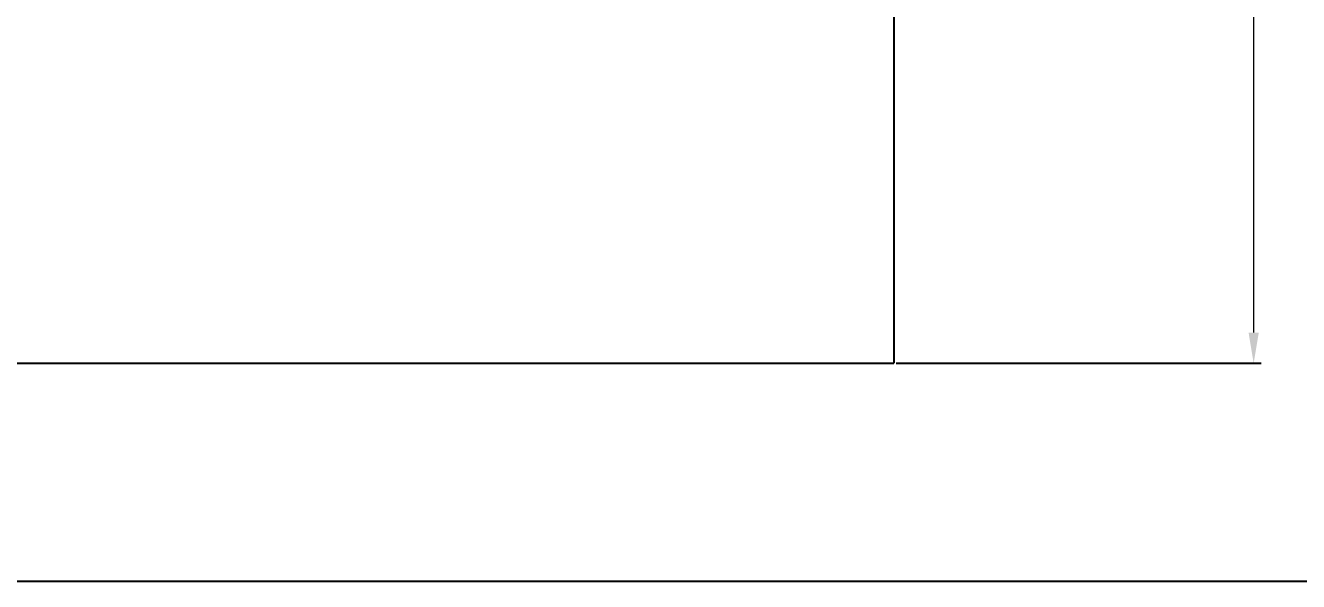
# Model space of a CAD drawing. Header units: inches. Extents: x 2601 to 5701, y -10811 to -8711.
# Drawn here: x 4081 to 4913, y -10811 to -10448 of the extents above; entities that cross this region are included whole.
import ezdxf

# ---------------------------------------------------------------- set-up
doc = ezdxf.new("R2010")
doc.units = ezdxf.units.IN
doc.header["$LTSCALE"] = 50
doc.header["$MEASUREMENT"] = 0
doc.layers.add('5', color=5, linetype='Continuous')
doc.styles.get("Standard").update_dxf_attribs({"font": 'NanumGothic.ttf'})
doc.dimstyles.get("Standard").update_dxf_attribs({"dimtxt": 20, "dimasz": 20, "dimexe": 5, "dimexo": 1.5, "dimgap": 10, "dimtad": 0, "dimtoh": 1, "dimdec": 0, "dimzin": 0, "dimdsep": 46, "dimtxsty": 'Standard', "dimcen": 0, "dimclrd": 3, "dimclre": 3, "dimclrt": 2, "dimadec": 0, "dimazin": 3, "dimtfac": 1, "dimtdec": 0, "dimtofl": 0, "dimtmove": 0, "dimatfit": 3, "dimfxl": 1, "dimtolj": 1, "dimtzin": 0, "dimlwd": 0, "dimlwe": 25, "dimarcsym": 0})

# ---------------------------------------------------------------- blocks, each defined once
blk = doc.blocks.new('*D41')
at = {"color": 3, "linetype": 'Continuous', "lineweight": 25, "transparency": 16777216}
for p, q in [((4667.36, -9958.14), (4888.89, -9958.14)), ((4650.21, -10668.14), (4888.89, -10668.14))]:
    blk.add_line(p, q, dxfattribs=at)
at = {"color": 3, "linetype": 'Continuous', "lineweight": 0, "transparency": 16777216}
for p, q in [((4883.89, -9978.14), (4883.89, -10279)), ((4883.89, -10648.14), (4883.89, -10347.44))]:
    blk.add_line(p, q, dxfattribs=at)
at = {"color": 3, "transparency": 16777216}
for points in [[(4880.56, -9978.14), (4887.23, -9978.14), (4883.89, -9958.14)], [(4880.56, -10648.14), (4887.23, -10648.14), (4883.89, -10668.14)]]:
    blk.add_solid(points, dxfattribs=at)
at = {"layer": 'DEFPOINTS', "color": 0, "transparency": 16777216}
for p in [(4665.86, -9958.14), (4648.71, -10668.14), (4883.89, -10668.14)]:
    blk.add_point(p, dxfattribs=at)
at = {"color": 2, "transparency": 16777216, "insert": (4883.89, -10313.22), "char_height": 20, "attachment_point": 5, "rotation": 90}
blk.add_mtext('\\A1;710', dxfattribs=at)

msp = doc.modelspace()

# ---------------------------------------------------------------- linework, layer by layer
at = {"color": 1}
for p in [(4648.71, -9744.93), (2880.83, -10668.14)]:
    msp.add_line(p, (4648.71, -10668.14), dxfattribs=at)
at = {"layer": '5', "color": 212}
msp.add_lwpolyline([(2600.79, -8710.69), (5700.79, -8710.69), (5700.79, -10810.69), (2600.79, -10810.69)], close=True, dxfattribs=at)

# ---------------------------------------------------------------- dimensions: what is measured, and where the dimension line sits
at = {"color": 2}
dim = msp.add_linear_dim(base=(4883.89, -10668.14), p1=(4665.86, -9958.14), p2=(4648.71, -10668.14), angle=90, dimstyle='Standard', override={"dimarcsym": 1}, dxfattribs=at)
dim.commit()
dim.dimension.update_dxf_attribs({"geometry": '*D41', "text_midpoint": (4883.89, -10313.22), "dimtype": 160})

doc.saveas('drawing.dxf')
